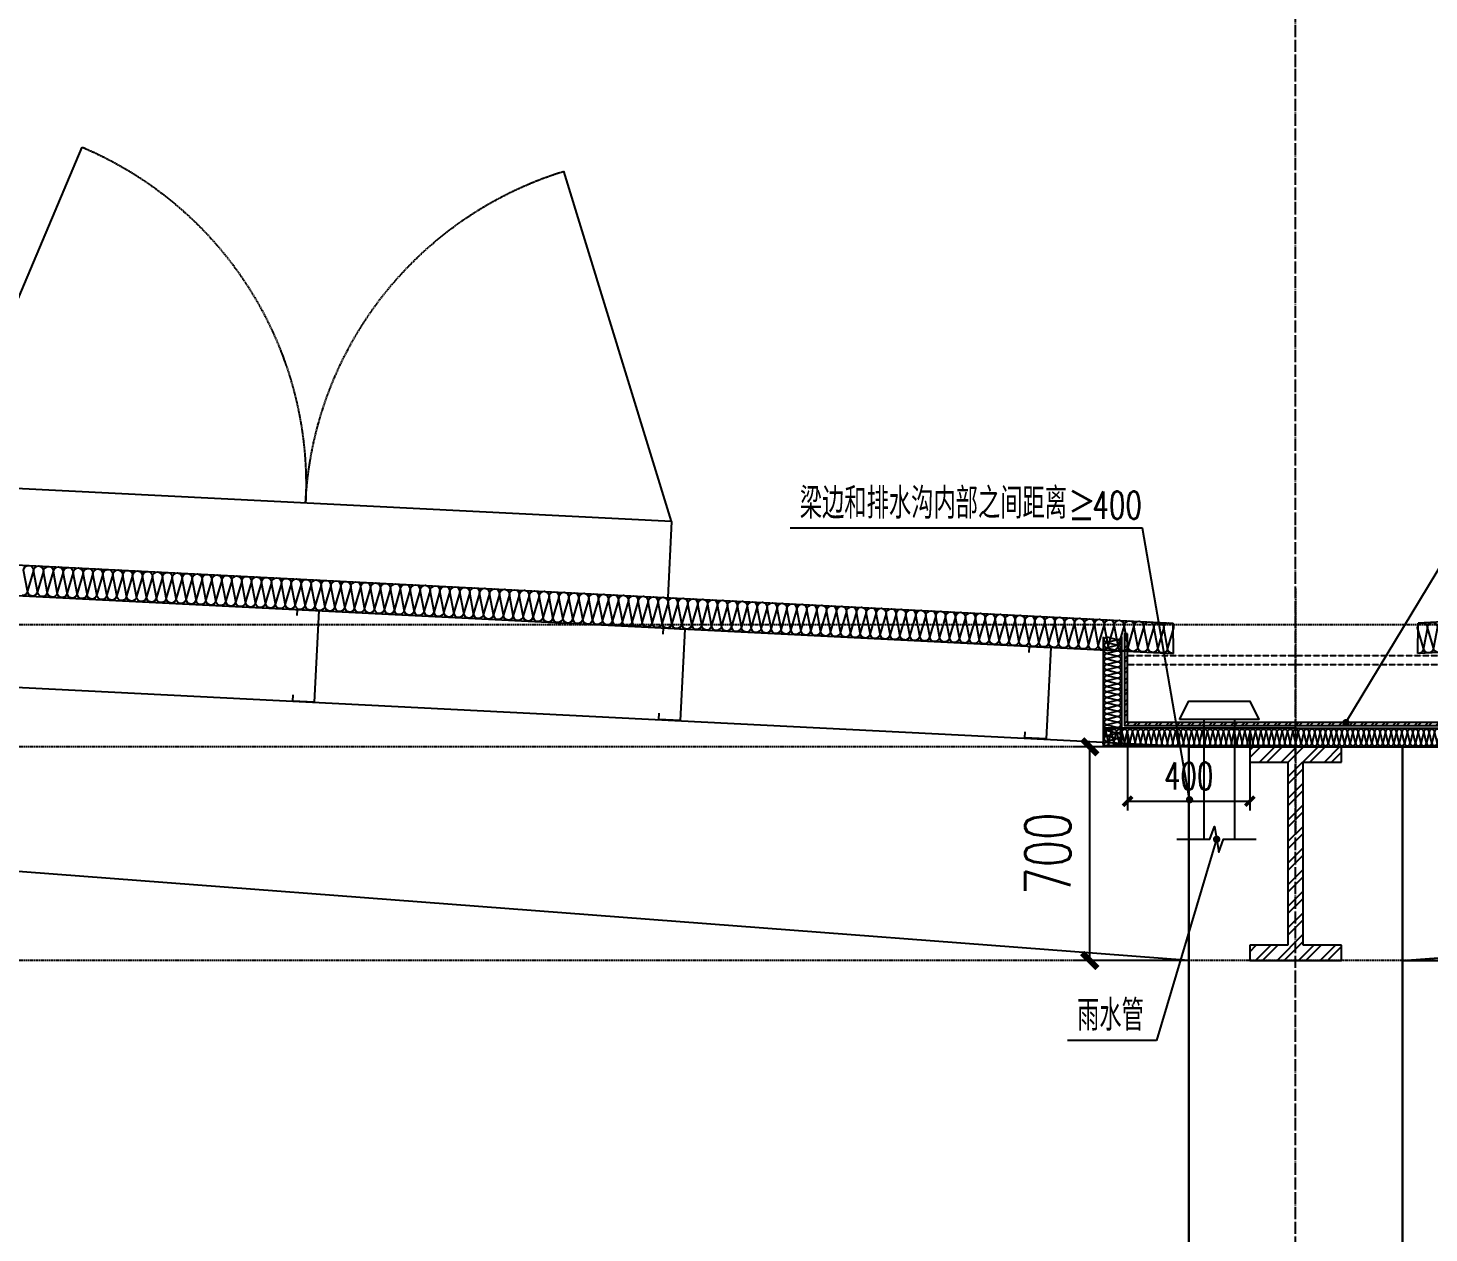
# Model space of a CAD drawing. Extents: x -1899985 to 1774885, y 556286 to 2175695.
# Drawn here: x -1125546 to -1120958, y 581565 to 585512 of the extents above; entities that cross this region are included whole.
import ezdxf

# ---------------------------------------------------------------- set-up
doc = ezdxf.new("R2010")
doc.units = 0
doc.header["$LTSCALE"] = 10
doc.header["$MEASUREMENT"] = 0
for name, pattern in [('20剖面图$0$__DASH', [0.35, 0.25, -0.1]), ('20剖面图$0$DASH', [0.35, 0.25, -0.1]), ('20剖面图$0$DOTE', [2.42, 2, -0.2, 0.02, -0.2])]:
    doc.linetypes.add(name, pattern=pattern)
doc.layers.get('Defpoints').update_dxf_attribs({"color": 210})
for name, color, linetype in [('20剖面图$0$A-AXIS-DOTE', 14, '20剖面图$0$DOTE'), ('20剖面图$0$A-AXIS-SYMB', 3, 'Continuous'), ('20剖面图$0$A-HATCH-2', 251, 'Continuous'), ('20剖面图$0$A-LIN-V', 9, 'Continuous'), ('20剖面图$0$AS-COLN', 6, 'Continuous'), ('20剖面图$0$COLUMN', 9, 'Continuous'), ('20剖面图$0$DIM_SYMB', 3, 'Continuous'), ('20剖面图$0$PUB_TEXT', 7, 'Continuous'), ('20剖面图$0$建-墙-填充', 8, 'Continuous'), ('20剖面图$0$建-尺寸', 3, 'Continuous'), ('20剖面图$0$建-柱-钢', 9, 'Continuous'), ('A-LIN-V', 9, 'Continuous')]:
    doc.layers.add(name, color=color, linetype=linetype)
doc.styles.add('20剖面图$0$_TCH_DIM', font='SIMPLEX', dxfattribs={"bigfont": 'GBCBIG'})
doc.styles.add('20剖面图$0$_TCH_DIM_T3', font='SIMPLEX', dxfattribs={"width": 0.705882, "bigfont": 'GBCBIG'})
doc.styles.add('20剖面图$0$A-DIM_T3', font='SIMPLEX', dxfattribs={"width": 0.705882, "bigfont": 'GBCBIG'})
doc.dimstyles.new('20剖面图$0$_TCH_ARCH&&30', dxfattribs={"dimtxt": 89.25, "dimasz": 30, "dimexe": 30, "dimexo": 30, "dimgap": 37.875, "dimtad": 1, "dimdec": 0, "dimzin": 0, "dimdsep": 46, "dimtxsty": '20剖面图$0$_TCH_DIM_T3', "dimblk": '20剖面图$0$_ArchTick', "dimcen": 0.09, "dimclrt": 7, "dimazin": 2, "dimtfac": 1, "dimtdec": 0, "dimtix": 1, "dimtmove": 2, "dimatfit": 3, "dimfxl": 1, "dimtolj": 1, "dimtzin": 0, "dimarcsym": 0})
doc.dimstyles.new('20剖面图$0$A-DIM&&50', dxfattribs={"dimtxt": 148.75, "dimasz": 50, "dimexe": 50, "dimexo": 50, "dimgap": 63.125, "dimtad": 1, "dimdec": 0, "dimzin": 0, "dimdsep": 46, "dimtxsty": '20剖面图$0$A-DIM_T3', "dimblk": '20剖面图$0$_ArchTick', "dimcen": 0.09, "dimclrt": 7, "dimazin": 2, "dimtfac": 1, "dimtdec": 0, "dimtix": 1, "dimtmove": 2, "dimatfit": 3, "dimfxl": 1, "dimtolj": 1, "dimtzin": 0, "dimarcsym": 0})

# ---------------------------------------------------------------- blocks, each defined once
blk = doc.blocks.new('20剖面图$0$G$CBF9D2CED')
at = {"layer": '20剖面图$0$建-墙-填充'}
h = blk.add_hatch(dxfattribs=at)
h.set_pattern_fill('金属', color=256, scale=20, style=0)
h.set_pattern_definition([(45, (0, 0), (-35.3553, 35.3553), []), (45, (23.57, 0), (-35.3553, 35.3553), [])])
h.paths.add_polyline_path([(-150, 0), (-150, -50), (-25, -50), (-25, -650), (-150, -650), (-150, -700), (150, -700), (150, -650), (25, -650), (25, -50), (150, -50), (150, 0)])
at = {"layer": '20剖面图$0$建-柱-钢'}
for p, q in [((-150, 0), (-150, -50)), ((150, 0), (-150, 0)), ((150, -50), (150, 0)), ((-150, -50), (-25, -50)), ((-25, -50), (-25, -650)), ((25, -650), (25, -50)), ((25, -50), (150, -50)), ((-25, -650), (-150, -650)), ((-150, -650), (-150, -700)), ((150, -650), (25, -650)), ((150, -700), (150, -650)), ((-150, -700), (150, -700))]:
    blk.add_line(p, q, dxfattribs=at)
blk = doc.blocks.new('20剖面图$0$CURVEPATTERNLIB$SYSLIB$岩棉板')
at = {"color": 0}
for p, q in [((0, -17), (12, -67)), ((12, -67), (24, -17))]:
    blk.add_line(p, q, dxfattribs=at)
for centre, start, end in [((12, -17), 0, 180), ((0, -67), 270, 0), ((24, -67), 180, 270)]:
    blk.add_arc(centre, 12, start, end, dxfattribs=at)
blk = doc.blocks.new('20剖面图$0$_ArchTick')
at = {"color": 0, "linetype": 'ByBlock', "const_width": 0.4}
blk.add_lwpolyline([(-0.5, -0.5), (0.5, 0.5)], dxfattribs=at)
blk = doc.blocks.new('*D596')
at = {"layer": '20剖面图$0$建-尺寸', "color": 0, "lineweight": -2, "transparency": 16777216}
for p, q in [((16150, 700), (15776.2, 700)), ((15826.2, 0), (15826.2, 700)), ((16150, 0), (15776.2, 0))]:
    blk.add_line(p, q, dxfattribs=at)
at = {"layer": 'Defpoints', "color": 0, "transparency": 16777216}
for p in [(15826.2, 700), (16200, 700), (16200, 0)]:
    blk.add_point(p, dxfattribs=at)
at = {"layer": '20剖面图$0$建-尺寸', "color": 0, "lineweight": -2, "transparency": 16777216, "xscale": 50, "yscale": 50, "zscale": 50}
for p, rotation in [((15826.2, 700), 90), ((15826.2, 0), 270)]:
    blk.add_blockref('20剖面图$0$_ArchTick', p, dxfattribs=dict(at, rotation=rotation))
at = {"layer": '20剖面图$0$建-尺寸', "color": 7, "transparency": 16777216, "insert": (15688.7, 350), "char_height": 148.75, "attachment_point": 5, "rotation": 90, "style": '20剖面图$0$A-DIM_T3'}
blk.add_mtext('\\A1;700', dxfattribs=at)
blk = doc.blocks.new('*D597')
at = {"layer": '20剖面图$0$建-尺寸', "color": 0, "lineweight": -2, "transparency": 16777216}
for p, q in [((350, 700), (836.4, 700)), ((786.4, 0), (786.4, 700)), ((350, 0), (836.4, 0))]:
    blk.add_line(p, q, dxfattribs=at)
at = {"layer": 'Defpoints', "color": 0, "transparency": 16777216}
for p in [(300, 700), (786.4, 700), (300, 0)]:
    blk.add_point(p, dxfattribs=at)
at = {"layer": '20剖面图$0$建-尺寸', "color": 0, "lineweight": -2, "transparency": 16777216, "xscale": 50, "yscale": 50, "zscale": 50}
for p, rotation in [((786.4, 700), 90), ((786.4, 0), 270)]:
    blk.add_blockref('20剖面图$0$_ArchTick', p, dxfattribs=dict(at, rotation=rotation))
at = {"layer": '20剖面图$0$建-尺寸', "color": 7, "transparency": 16777216, "insert": (648.9, 350), "char_height": 148.75, "attachment_point": 5, "rotation": 90, "style": '20剖面图$0$A-DIM_T3'}
blk.add_mtext('\\A1;700', dxfattribs=at)
blk = doc.blocks.new('20剖面图$0$1231534634654')
at = {"layer": '20剖面图$0$A-LIN-V'}
blk.add_line((-1777491.8, 580830.9), (-1777504.3, 580581.2), dxfattribs=at)
for points in [[(-1777491.8, 580830.9), (-1777025.2, 581936.5)], [(-1775094.8, 580710.3), (-1775448, 581857.1)], [(-1777491.8, 580830.9), (-1772697.8, 580589.7)]]:
    blk.add_lwpolyline(points, dxfattribs=at)
at = {"layer": '20剖面图$0$A-LIN-V', "linetype": '20剖面图$0$DASH'}
for centre, start, end in [((-1777491.8, 580830.9), 357.1196, 67.1196), ((-1775094.8, 580710.3), 107.1196, 177.1196)]:
    blk.add_arc(centre, 1200, start, end, dxfattribs=at)
blk = doc.blocks.new('20剖面图$0$42432')
at = {"layer": '20剖面图$0$A-LIN-V', "xscale": -1, "rotation": 354.2392448943365}
blk.add_blockref('20剖面图$0$1231534634654', (-3515469.6, 181213.9), dxfattribs=at)
blk = doc.blocks.new('20剖面图$0$$LinePat$岩棉板')
at = {"color": 0}
for p, q in [((0, -17), (12, -67)), ((12, -67), (24, -17))]:
    blk.add_line(p, q, dxfattribs=at)
for points in [[(24, -1.5), (0, -1.5)], [(24, -84), (0, -84)]]:
    blk.add_lwpolyline(points)
for centre, start, end in [((12, -17), 0, 180), ((0, -67), 270, 0), ((24, -67), 180, 270)]:
    blk.add_arc(centre, 12, start, end, dxfattribs=at)
blk = doc.blocks.new('*D572')
at = {"layer": '20剖面图$0$A-AXIS-SYMB', "color": 0, "lineweight": -2, "transparency": 16777216}
for p, q in [((1161223.6, -3405789.3), (1161223.6, -3406047.3)), ((1161623.6, -3405789.3), (1161623.6, -3406047.3)), ((1161223.6, -3406017.3), (1161623.6, -3406017.3))]:
    blk.add_line(p, q, dxfattribs=at)
at = {"layer": 'Defpoints', "color": 0, "transparency": 16777216}
for p in [(1161223.6, -3405759.3), (1161623.6, -3405759.3), (1161623.6, -3406017.3)]:
    blk.add_point(p, dxfattribs=at)
at = {"layer": '20剖面图$0$A-AXIS-SYMB', "color": 0, "lineweight": -2, "transparency": 16777216, "xscale": 30, "yscale": 30, "zscale": 30, "rotation": 180}
blk.add_blockref('20剖面图$0$_ArchTick', (1161223.6, -3406017.3), dxfattribs=at)
at = {"layer": '20剖面图$0$A-AXIS-SYMB', "color": 0, "lineweight": -2, "transparency": 16777216, "xscale": 30, "yscale": 30, "zscale": 30}
blk.add_blockref('20剖面图$0$_ArchTick', (1161623.6, -3406017.3), dxfattribs=at)
at = {"layer": '20剖面图$0$A-AXIS-SYMB', "color": 7, "transparency": 16777216, "insert": (1161423.6, -3405934.8), "char_height": 89.25, "attachment_point": 5, "style": '20剖面图$0$_TCH_DIM_T3'}
blk.add_mtext('\\A1;400', dxfattribs=at)
blk = doc.blocks.new('20剖面图$0$55555')
at = {"layer": '20剖面图$0$A-LIN-V', "color": 4}
for p, q in [((350, 700), (8250, 1100)), ((16150, 700), (8250, 1100)), ((350, 0), (8250, 600)), ((16150, 0), (8250, 600))]:
    blk.add_line(p, q, dxfattribs=at)
at = {"layer": '20剖面图$0$A-LIN-V'}
for points in [[(13230.3, 1129.8), (13231.4, 1149.7), (13301.3, 1146.2), (13286.2, 846.6), (13216.3, 850.1), (13217.3, 870.1)], [(14428.8, 1069.5), (14429.8, 1089.4), (14499.7, 1085.9), (14484.7, 786.3), (14414.8, 789.8), (14415.8, 809.8)], [(15627.3, 1009.2), (15628.3, 1029.1), (15698.2, 1025.6), (15683.2, 726), (15613.2, 729.5), (15614.3, 749.5)]]:
    blk.add_lwpolyline(points, dxfattribs=at)
at = {"layer": '20剖面图$0$AS-COLN'}
for p, q in [((8250, 1500.5), (401.1, 1105.6)), ((8250, 1500.5), (16098.9, 1105.6)), ((8250, 1400.4), (400.1, 1005.4)), ((8250, 1400.4), (16099.9, 1005.4)), ((400.1, 1005.4), (401.1, 1105.6)), ((16099.9, 1005.4), (16098.9, 1105.6))]:
    blk.add_line(p, q, dxfattribs=at)
at = {"layer": '20剖面图$0$COLUMN'}
for points in [[(-350, 700), (-350, -14200), (350, -14200), (350, 700)], [(16850, 700), (16850, -14200), (16150, -14200), (16150, 700)]]:
    blk.add_lwpolyline(points, close=True, dxfattribs=at)
at = {"layer": '20剖面图$0$A-HATCH-2', "xscale": -1.354458951392196, "yscale": 1.351351351351351, "zscale": 1.351351351351351}
for p, rotation in [((12368.3, 1300.3), 357.1196224471509), ((12400.7, 1298.7), 357.1196224471509), ((12433.2, 1297), 357.1196224471509), ((12465.7, 1295.4), 357.1196224471509), ((12498.1, 1293.8), 357.1196224471509), ((12530.6, 1292.1), 357.1196224471509), ((12563.1, 1290.5), 357.1196224471509), ((12595.5, 1288.9), 357.1196224471509), ((12628, 1287.2), 357.1196224471509), ((12660.5, 1285.6), 357.1196224471509), ((12692.9, 1284), 357.1196224471509), ((12725.4, 1282.3), 357.1196224471509), ((12757.8, 1280.7), 357.1196224471509), ((12790.3, 1279.1), 357.1196224471509), ((12822.8, 1277.4), 357.1196224471509), ((12855.2, 1275.8), 357.1196224471509), ((12887.7, 1274.2), 357.1196224471509), ((12920.2, 1272.5), 357.1196224471509), ((12952.6, 1270.9), 357.1196224471509), ((12985.1, 1269.3), 357.1196224471509), ((13017.6, 1267.6), 357.1196224471509), ((13050, 1266), 357.1196224471509), ((13082.5, 1264.4), 357.1196224471509), ((13115, 1262.7), 357.1196224471509), ((13147.4, 1261.1), 357.1196224471509), ((13179.9, 1259.5), 357.1196224471509), ((13212.4, 1257.8), 357.1196224471509), ((13244.8, 1256.2), 357.1196224471509), ((13277.3, 1254.6), 357.1196224471509), ((13309.8, 1252.9), 357.1196224471509), ((13342.2, 1251.3), 357.1196224471509), ((13374.7, 1249.7), 357.1196224471509), ((13407.2, 1248), 357.1196224471509), ((13439.6, 1246.4), 357.1196224471509), ((13472.1, 1244.8), 357.1196224471509), ((13504.6, 1243.1), 357.1196224471509), ((13537, 1241.5), 357.1196224471509), ((13569.5, 1239.9), 357.1196224471509), ((13602, 1238.2), 357.1196224471509), ((13634.4, 1236.6), 357.1196224471509), ((13666.9, 1235), 357.1196224471509), ((13699.4, 1233.3), 357.1196224471509), ((13731.8, 1231.7), 357.1196224471509), ((13764.3, 1230.1), 357.1196224471509), ((13796.8, 1228.4), 357.1196224471509), ((13829.2, 1226.8), 357.1196224471509), ((13861.7, 1225.2), 357.1196224471509), ((13894.2, 1223.5), 357.1196224471509), ((13926.6, 1221.9), 357.1196224471509), ((13959.1, 1220.3), 357.1196224471509), ((13991.6, 1218.6), 357.1196224471509), ((14024, 1217), 357.1196224471509), ((14056.5, 1215.4), 357.1196224471509), ((14089, 1213.7), 357.1196224471509), ((14121.4, 1212.1), 357.1196224471509), ((14153.9, 1210.5), 357.1196224471509), ((14186.4, 1208.8), 357.1196224471509), ((14218.8, 1207.2), 357.1196224471509), ((14251.3, 1205.6), 357.1196224471509), ((14283.7, 1203.9), 357.1196224471509), ((14316.2, 1202.3), 357.1196224471509), ((14348.7, 1200.7), 357.1196224471509), ((14381.1, 1199), 357.1196224471509), ((14413.6, 1197.4), 357.1196224471509), ((14446.1, 1195.8), 357.1196224471509), ((14478.5, 1194.1), 357.1196224471509), ((14511, 1192.5), 357.1196224471509), ((14543.5, 1190.9), 357.1196224471509), ((14575.9, 1189.2), 357.1196224471509), ((14608.4, 1187.6), 357.1196224471509), ((14640.9, 1186), 357.1196224471509), ((14673.3, 1184.3), 357.1196224471509), ((14705.8, 1182.7), 357.1196224471509), ((14738.3, 1181.1), 357.1196224471509), ((14770.7, 1179.4), 357.1196224471509), ((14803.2, 1177.8), 357.1196224471509), ((14835.7, 1176.2), 357.1196224471509), ((14868.1, 1174.5), 357.1196224471509), ((14900.6, 1172.9), 357.1196224471509), ((14933.1, 1171.3), 357.1196224471509), ((14965.5, 1169.6), 357.1196224471509), ((14998, 1168), 357.1196224471509), ((15030.5, 1166.4), 357.1196224471509), ((15062.9, 1164.7), 357.1196224471509), ((15095.4, 1163.1), 357.1196224471509), ((15127.9, 1161.5), 357.1196224471509), ((15160.3, 1159.8), 357.1196224471509), ((15192.8, 1158.2), 357.1196224471509), ((15225.3, 1156.6), 357.1196224471509), ((15257.7, 1154.9), 357.1196224471509), ((15290.2, 1153.3), 357.1196224471509), ((430.6, 1114.1), 2.88037755284905), ((463.1, 1115.7), 2.88037755284905), ((15322.7, 1151.7), 357.1196224471509), ((15355.1, 1150), 357.1196224471509), ((15387.6, 1148.4), 357.1196224471509), ((15420.1, 1146.8), 357.1196224471509), ((15452.5, 1145.1), 357.1196224471509), ((15485, 1143.5), 357.1196224471509), ((15517.5, 1141.9), 357.1196224471509), ((15549.9, 1140.2), 357.1196224471509), ((15582.4, 1138.6), 357.1196224471509), ((15614.9, 1137), 357.1196224471509), ((15647.3, 1135.3), 357.1196224471509), ((15679.8, 1133.7), 357.1196224471509), ((15712.3, 1132.1), 357.1196224471509), ((15744.7, 1130.4), 357.1196224471509), ((15777.2, 1128.8), 357.1196224471509), ((15809.6, 1127.2), 357.1196224471509), ((15842.1, 1125.5), 357.1196224471509), ((15874.6, 1123.9), 357.1196224471509), ((15907, 1122.3), 357.1196224471509), ((15939.5, 1120.6), 357.1196224471509), ((15972, 1119), 357.1196224471509), ((16004.4, 1117.4), 357.1196224471509), ((16036.9, 1115.7), 357.1196224471509), ((16069.4, 1114.1), 357.1196224471509), ((16101.8, 1112.5), 357.1196224471509)]:
    blk.add_blockref('20剖面图$0$CURVEPATTERNLIB$SYSLIB$岩棉板', p, dxfattribs=dict(at, rotation=rotation))
at = {"layer": '20剖面图$0$A-LIN-V'}
for p in [(0, 700), (16500, 700)]:
    blk.add_blockref('20剖面图$0$G$CBF9D2CED', p, dxfattribs=at)
at = {"layer": '20剖面图$0$建-尺寸'}
for p1, p2, distance, picture, middle in [((300, 0), (300, 700), -486.4, '*D597', (648.9, 350)), ((16200, 0), (16200, 700), 373.8, '*D596', (15688.7, 350))]:
    dim = blk.add_aligned_dim(p1=p1, p2=p2, distance=distance, dimstyle='20剖面图$0$A-DIM&&50', dxfattribs=at)
    dim.commit()
    dim.dimension.update_dxf_attribs({"geometry": picture, "text_midpoint": middle})
blk = doc.blocks.new('20剖面图$0$2342424242')
at = {"layer": '20剖面图$0$A-LIN-V'}
h = blk.add_hatch(dxfattribs=at)
h.set_pattern_fill('金属', color=256, scale=10)
h.set_pattern_definition([(45, (0, 0), (-17.67766953, 17.67766953), []), (45, (11.785, 0), (-17.67766953, 17.67766953), [])])
h.paths.add_polyline_path([(1161223.6, -3405469.3), (1161213.6, -3405469.3), (1161213.6, -3405769.3), (1162328.6, -3405769.3), (1162328.6, -3405469.3), (1162318.6, -3405469.3), (1162318.6, -3405759.3), (1161223.6, -3405759.3)])
at = {"layer": '20剖面图$0$A-AXIS-DOTE', "linetype": '20剖面图$0$__DASH', "ltscale": 2}
blk.add_line((1161773.6, -3405320), (1161773.6, -3406120), dxfattribs=at)
at = {"layer": '20剖面图$0$A-AXIS-SYMB'}
for p, q in [((1161938.6, -3405760), (1162340, -3405093.4)), ((1162340, -3405093.4), (1162945.1, -3405093.4)), ((1161515, -3406142.1), (1161317.7, -3406800.9)), ((1161317.7, -3406800.9), (1161026.4, -3406800.9))]:
    blk.add_line(p, q, dxfattribs=at)
at = {"layer": '20剖面图$0$A-AXIS-SYMB', "color": 1}
for p, q in [((1161272.2, -3405123.4), (1160118.6, -3405123.4)), ((1161426.2, -3406012.6), (1161272.2, -3405123.4))]:
    blk.add_line(p, q, dxfattribs=at)
at = {"layer": '20剖面图$0$A-AXIS-SYMB', "const_width": 12}
for points in [[(1161935.5, -3405765.1, 1), (1161941.7, -3405754.9, 1)], [(1161516.8, -3406136.3, 1), (1161513.3, -3406147.8, 1)]]:
    blk.add_lwpolyline(points, format="xyb", close=True, dxfattribs=at)
at = {"layer": '20剖面图$0$A-AXIS-SYMB', "color": 1, "const_width": 12}
blk.add_lwpolyline([(1161427.3, -3406018.5, 1), (1161425.2, -3406006.6, 1)], format="xyb", close=True, dxfattribs=at)
at = {"layer": '20剖面图$0$A-LIN-V'}
for points in [[(1161223.6, -3405469.3), (1161213.6, -3405469.3), (1161213.6, -3405769.3), (1162328.6, -3405769.3), (1162328.6, -3405469.3), (1162318.6, -3405469.3), (1162318.6, -3405469.3), (1162318.6, -3405469.3), (1162318.6, -3405759.3), (1161223.6, -3405759.3), (1161223.6, -3405469.3)], [(1161393.6, -3405749.3), (1161423.6, -3405690), (1161623.6, -3405690), (1161653.6, -3405749.3), (1161393.6, -3405749.3)], [(1161473.6, -3405749.3), (1161473.6, -3406142.1)], [(1161573.6, -3405749.3), (1161573.6, -3406142.1)]]:
    blk.add_lwpolyline(points, dxfattribs=at)
at = {"layer": '20剖面图$0$A-LIN-V', "linetype": '20剖面图$0$DASH', "ltscale": 0.3}
for points in [[(1162318.6, -3405540.9), (1161223.6, -3405540.9)], [(1162318.6, -3405570.9), (1161223.6, -3405570.9)]]:
    blk.add_lwpolyline(points, dxfattribs=at)
at = {"layer": '20剖面图$0$DIM_SYMB'}
blk.add_lwpolyline([(1161384.9, -3406142.1), (1161492.4, -3406142.1), (1161507.6, -3406100.1), (1161522.5, -3406184.1), (1161537.4, -3406142.1), (1161644.9, -3406142.1)], dxfattribs=at)
at = {"layer": '20剖面图$0$A-LIN-V', "yscale": 0.7272727272727273, "zscale": 0.7272727272727273}
for p, xscale, rotation in [((1161143.6, -3405479.3), -0.7499999999999999, 90), ((1162398.6, -3405479.3), 0.7499999999999999, 270), ((1161143.6, -3405497.3), -0.7499999999999999, 90), ((1161143.6, -3405515.3), -0.7499999999999999, 90), ((1162398.6, -3405497.3), 0.7499999999999999, 270), ((1162398.6, -3405515.3), 0.7499999999999999, 270), ((1161143.6, -3405533.3), -0.7499999999999999, 90), ((1161143.6, -3405551.3), -0.7499999999999999, 90), ((1161143.6, -3405569.3), -0.7499999999999999, 90), ((1162398.6, -3405533.3), 0.7499999999999999, 270), ((1162398.6, -3405551.3), 0.7499999999999999, 270), ((1162398.6, -3405569.3), 0.7499999999999999, 270), ((1161143.6, -3405587.3), -0.7499999999999999, 90), ((1161143.6, -3405605.3), -0.7499999999999999, 90), ((1162398.6, -3405587.3), 0.7499999999999999, 270), ((1162398.6, -3405605.3), 0.7499999999999999, 270), ((1161143.6, -3405623.3), -0.7499999999999999, 90), ((1161143.6, -3405641.3), -0.7499999999999999, 90), ((1161143.6, -3405659.3), -0.7499999999999999, 90), ((1162398.6, -3405623.3), 0.7499999999999999, 270), ((1162398.6, -3405641.3), 0.7499999999999999, 270), ((1162398.6, -3405659.3), 0.7499999999999999, 270), ((1161143.6, -3405677.3), -0.7499999999999999, 90), ((1161143.6, -3405695.3), -0.7499999999999999, 90), ((1161143.6, -3405713.3), -0.7499999999999999, 90), ((1162398.6, -3405677.3), 0.7499999999999999, 270), ((1162398.6, -3405695.3), 0.7499999999999999, 270), ((1162398.6, -3405713.3), 0.7499999999999999, 270), ((1161143.6, -3405731.3), -0.7499999999999999, 90), ((1161143.6, -3405749.3), -0.7499999999999999, 90), ((1162398.6, -3405731.3), 0.7499999999999999, 270), ((1162398.6, -3405749.3), 0.7499999999999999, 270), ((1161143.6, -3405839.3), -0.7291666728024547, 180), ((1161143.6, -3405767.3), -0.7499999999999999, 90), ((1161143.6, -3405785.3), -0.7499999999999999, 90), ((1161143.6, -3405803.3), -0.7499999999999999, 90), ((1161161.1, -3405839.3), -0.7291666728024547, 180), ((1161178.6, -3405839.3), -0.7291666728024547, 180), ((1161196.1, -3405839.3), -0.7291666728024547, 180), ((1161213.6, -3405839.3), -0.7291666728024547, 180), ((1161231.1, -3405839.3), -0.7291666728024547, 180), ((1161248.6, -3405839.3), -0.7291666728024547, 180), ((1161266.1, -3405839.3), -0.7291666728024547, 180), ((1161283.6, -3405839.3), -0.7291666728024547, 180), ((1161301.1, -3405839.3), -0.7291666728024547, 180), ((1161318.6, -3405839.3), -0.7291666728024547, 180), ((1161336.1, -3405839.3), -0.7291666728024547, 180), ((1161353.6, -3405839.3), -0.7291666728024547, 180), ((1161371.1, -3405839.3), -0.7291666728024547, 180), ((1161388.6, -3405839.3), -0.7291666728024547, 180), ((1161406.1, -3405839.3), -0.7291666728024547, 180), ((1161423.6, -3405839.3), -0.7291666728024547, 180), ((1161441.1, -3405839.3), -0.7291666728024547, 180), ((1161458.6, -3405839.3), -0.7291666728024547, 180), ((1161476.1, -3405839.3), -0.7291666728024547, 180), ((1161493.6, -3405839.3), -0.7291666728024547, 180), ((1161511.1, -3405839.3), -0.7291666728024547, 180), ((1161528.6, -3405839.3), -0.7291666728024547, 180), ((1161546.1, -3405839.3), -0.7291666728024547, 180), ((1161563.6, -3405839.3), -0.7291666728024547, 180), ((1161581.1, -3405839.3), -0.7291666728024547, 180), ((1161598.6, -3405839.3), -0.7291666728024547, 180), ((1161616.1, -3405839.3), -0.7291666728024547, 180), ((1161633.6, -3405839.3), -0.7291666728024547, 180), ((1161651.1, -3405839.3), -0.7291666728024547, 180), ((1161668.6, -3405839.3), -0.7291666728024547, 180), ((1161686.1, -3405839.3), -0.7291666728024547, 180), ((1161703.6, -3405839.3), -0.7291666728024547, 180), ((1161721.1, -3405839.3), -0.7291666728024547, 180), ((1161738.6, -3405839.3), -0.7291666728024547, 180), ((1161756.1, -3405839.3), -0.7291666728024547, 180), ((1161791.4, -3405839.3), 0.7440476145040953, 180), ((1161809.3, -3405839.3), 0.7440476145040953, 180), ((1161827.1, -3405839.3), 0.7440476145040953, 180), ((1161845, -3405839.3), 0.7440476145040953, 180), ((1161862.9, -3405839.3), 0.7440476145040953, 180), ((1161880.7, -3405839.3), 0.7440476145040953, 180), ((1161898.6, -3405839.3), 0.7440476145040953, 180), ((1161916.4, -3405839.3), 0.7440476145040953, 180), ((1161934.3, -3405839.3), 0.7440476145040953, 180), ((1161952.1, -3405839.3), 0.7440476145040953, 180), ((1161970, -3405839.3), 0.7440476145040953, 180), ((1161987.9, -3405839.3), 0.7440476145040953, 180), ((1162005.7, -3405839.3), 0.7440476145040953, 180), ((1162023.6, -3405839.3), 0.7440476145040953, 180), ((1162041.4, -3405839.3), 0.7440476145040953, 180), ((1162059.3, -3405839.3), 0.7440476145040953, 180), ((1162077.1, -3405839.3), 0.7440476145040953, 180), ((1162095, -3405839.3), 0.7440476145040953, 180), ((1162112.9, -3405839.3), 0.7440476145040953, 180), ((1162130.7, -3405839.3), 0.7440476145040953, 180), ((1162148.6, -3405839.3), 0.7440476145040953, 180), ((1162166.4, -3405839.3), 0.7440476145040953, 180), ((1162184.3, -3405839.3), 0.7440476145040953, 180), ((1162202.1, -3405839.3), 0.7440476145040953, 180), ((1162220, -3405839.3), 0.7440476145040953, 180), ((1162237.9, -3405839.3), 0.7440476145040953, 180), ((1162255.7, -3405839.3), 0.7440476145040953, 180), ((1162273.6, -3405839.3), 0.7440476145040953, 180), ((1162291.4, -3405839.3), 0.7440476145040953, 180), ((1162309.3, -3405839.3), 0.7440476145040953, 180), ((1162327.1, -3405839.3), 0.7440476145040953, 180), ((1162345, -3405839.3), 0.7440476145040953, 180), ((1162398.6, -3405767.3), 0.7499999999999999, 270), ((1162398.6, -3405785.3), 0.7499999999999999, 270), ((1162398.6, -3405803.3), 0.7499999999999999, 270), ((1162362.9, -3405839.3), 0.7440476145040953, 180), ((1162380.7, -3405839.3), 0.7440476145040953, 180), ((1162398.6, -3405839.3), 0.7440476145040953, 180), ((1161143.6, -3405821.3), -0.7499999999999999, 90), ((1162398.6, -3405821.3), 0.7499999999999999, 270)]:
    blk.add_blockref('20剖面图$0$$LinePat$岩棉板', p, dxfattribs=dict(at, xscale=xscale, rotation=rotation))
at = {"layer": '20剖面图$0$PUB_TEXT', "style": '20剖面图$0$_TCH_DIM'}
for s, height, p in [('梁边和排水沟内部之间距离≥', 101.277, (1160150.1, -3405091.9)), ('厚钢板檐沟', 101.28, (1162560.7, -3405061.9)), ('雨水管', 101.28, (1161057.9, -3406769.4))]:
    blk.add_text(s, height=height, dxfattribs=at).set_placement(p)
at = {"layer": '20剖面图$0$PUB_TEXT', "style": '20剖面图$0$_TCH_DIM', "width": 0.705882}
for s, p in [('3~4', (1162362.7, -3405061.9)), ('400', (1161108.5, -3405091.9))]:
    blk.add_text(s, height=89.25, dxfattribs=at).set_placement(p)
at = {"layer": '20剖面图$0$A-AXIS-SYMB', "color": 1}
dim = blk.add_aligned_dim(p1=(1161223.6, -3405759.3), p2=(1161623.6, -3405759.3), distance=-258, dimstyle='20剖面图$0$_TCH_ARCH&&30', dxfattribs=at)
dim.commit()
dim.dimension.update_dxf_attribs({"geometry": '*D572', "text_midpoint": (1161423.6, -3405934.8)})
blk = doc.blocks.new('20剖面图')
at = {"layer": '20剖面图$0$A-AXIS-DOTE', "ltscale": 2}
blk.add_line((-1121395, 562443.9), (-1121395, 589505.1), dxfattribs=at)
at = {"layer": '20剖面图$0$A-AXIS-DOTE', "linetype": '20剖面图$0$__DASH', "ltscale": 2}
for p, q in [((-1044824.9, 583557.5), (-1146664.3, 583557.5)), ((-1044824.9, 583157.5), (-1146664.3, 583157.5)), ((-1044824.9, 582457.5), (-1146664.3, 582457.5))]:
    blk.add_line(p, q, dxfattribs=at)
at = {"layer": '20剖面图$0$A-LIN-V'}
for name, p in [('20剖面图$0$55555', (-1137895, 582457.5)), ('20剖面图$0$55555', (-1121395, 582457.5)), ('20剖面图$0$42432', (565215.4, 3200)), ('20剖面图$0$2342424242', (-2283168.6, 3988996.7))]:
    blk.add_blockref(name, p, dxfattribs=at)

msp = doc.modelspace()

# ---------------------------------------------------------------- block references
at = {"layer": 'A-LIN-V'}
msp.add_blockref('20剖面图', (0, 0), dxfattribs=at)

doc.saveas('drawing.dxf')
